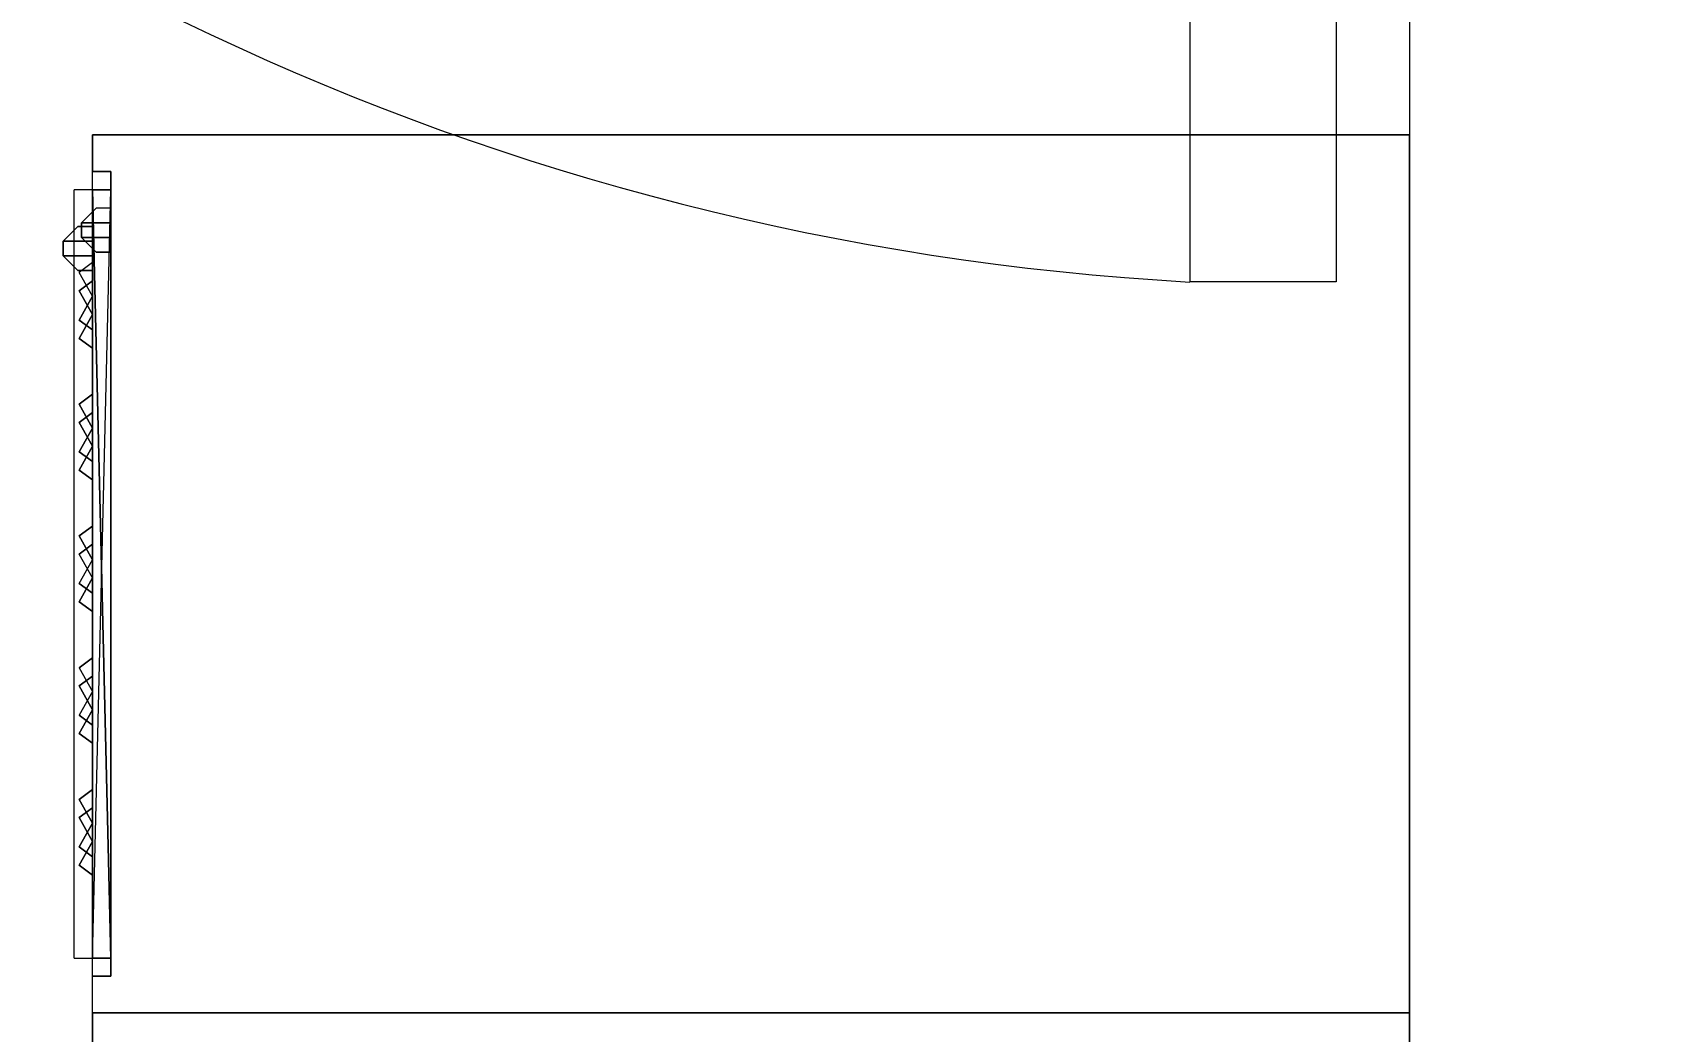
# Model space of a CAD drawing. Header units: inches. Extents: x 1913 to 24953, y -2945 to 1064.
# Drawn here: x 10483.65 to 10506.05, y -1062.78 to -1049.13 of the extents above; entities that cross this region are included whole.
import ezdxf

# ---------------------------------------------------------------- set-up
doc = ezdxf.new("R2010")
doc.units = ezdxf.units.IN
doc.header["$MEASUREMENT"] = 0
for name, color, linetype, lineweight in [('A-ANNO-DIMS', 211, 'Continuous', 9), ('A-DOOR', 31, 'Continuous', 13), ('A-WALL', 113, 'Continuous', 13), ('G-IMPT', 8, 'Continuous', 9), ('Q-SPCQ', 91, 'Continuous', 9)]:
    doc.layers.add(name, color=color, linetype=linetype, lineweight=lineweight)
doc.styles.add('Arial', font='arial.ttf', dxfattribs={"height": 12})
doc.dimstyles.new('Linear_-_3_32__Arial', dxfattribs={"dimscale": 12, "dimtxt": 12.243113, "dimasz": 1.333333, "dimexe": 1, "dimexo": 0.666667, "dimgap": 0.666667, "dimtad": 1, "dimdec": 5, "dimrnd": 0.03125, "dimzin": 1, "dimdsep": 46, "dimlunit": 4, "dimtxsty": 'Arial', "dimblk1": 'OBLIQUE', "dimblk2": 'OBLIQUE', "dimsah": 1, "dimcen": 0.09, "dimdle": 1, "dimazin": 0, "dimtfac": 1, "dimtdec": 4, "dimtix": 1, "dimtmove": 0, "dimatfit": 3, "dimfxl": 1, "dimtvp": 1, "dimtfill": 1, "dimfrac": 2, "dimtolj": 1, "dimtzin": 0, "dimarcsym": 2})

# ---------------------------------------------------------------- blocks, each defined once
blk = doc.blocks.new('Single-Flush - 36_ x 80_-431225-FloorPlan')
at = {"layer": 'A-DOOR', "lineweight": 20}
for p, q in [((16, -5), (16, -41.011)), ((18, -5), (18, -41.011)), ((18, -41.011), (16, -41.011))]:
    blk.add_line(p, q, dxfattribs=at)
at = {"layer": 'A-DOOR', "lineweight": 9}
blk.add_arc((18, -5), 36.067, 180, 266.8211, dxfattribs=at)
blk = doc.blocks.new('Locker_Block_-_small_296 - 12ZLKR06_dwg-421959-FloorPlan')
at = {"layer": 'G-IMPT'}
for p, q in [((0, 24), (0, 12)), ((0, 24), (0, 12)), ((0, 24), (0, 12)), ((0, 24), (0, 12)), ((18, 24), (18, 12)), ((18, 12), (18, 24)), ((18, 12.5), (18, 12)), ((18, 12), (18, 12.5)), ((0, 12), (0, 0)), ((0, 0), (0, 12)), ((18, 12), (0, 12)), ((0, 12), (18, 12)), ((0, 12), (0, 0)), ((0, 0), (0, 12)), ((0, 12), (0, 12)), ((0, 12), (18, 12)), ((0, 12), (0, 12)), ((18, 12), (0, 12)), ((0, 12), (18, 12)), ((0, 12), (0, 12)), ((18, 12), (0, 12)), ((18, 12), (18, 0)), ((18, 12), (18, 0)), ((18, 12), (18, 12)), ((18, 12), (18, 12)), ((18, 12), (18, 11.5)), ((18, 12), (18, 11.5)), ((18, 12), (18, 12)), ((17.75, 0.5), (17.75, 11.5)), ((17.75, 11.5), (18, 11.5)), ((17.75, 0.5), (17.75, 11.5)), ((17.75, 11.5), (18, 11.5)), ((17.75, 11.25), (17.75, 11.5)), ((17.75, 11.5), (17.75, 0.5)), ((17.75, 11.5), (17.75, 11.25)), ((17.75, 11.5), (17.75, 11.25)), ((17.75, 11.25), (17.75, 11.5)), ((17.75, 11.5), (17.75, 11.25)), ((17.75, 11.5), (17.75, 11.25)), ((17.75, 11.5), (17.75, 11.25)), ((17.75, 11.25), (17.75, 11.5)), ((17.75, 11.5), (17.75, 11.25)), ((17.75, 11.25), (17.75, 11.5)), ((17.75, 11.5), (17.75, 11.25)), ((17.75, 11.5), (17.75, 11.25)), ((17.75, 11.5), (17.75, 11.25)), ((17.75, 11.25), (17.75, 11.5)), ((17.75, 11.5), (17.75, 0.5)), ((17.75, 11.5), (17.75, 0.5)), ((17.75, 11.5), (17.75, 0.5)), ((17.75, 11.5), (17.75, 11.25)), ((17.75, 11.5), (17.75, 11.25)), ((17.75, 11.5), (17.75, 0.5)), ((17.75, 11.5), (17.75, 0.5)), ((17.75, 11.5), (17.75, 0.5)), ((17.75, 11.5), (17.75, 0.5)), ((17.75, 11.5), (17.75, 0.5)), ((17.75, 11.5), (17.75, 0.5)), ((17.75, 11.25), (17.75, 11.5)), ((17.75, 0.5), (17.75, 11.5)), ((17.75, 0.5), (17.75, 11.5)), ((17.75, 11.25), (17.75, 11.5)), ((17.75, 11.25), (17.75, 11.5)), ((17.75, 11.25), (17.75, 11.5)), ((17.75, 11.5), (17.75, 11.5)), ((17.75, 11.25), (17.75, 11.5)), ((17.75, 11.25), (17.75, 11.5)), ((17.75, 11.5), (17.75, 11.5)), ((17.75, 11.25), (17.75, 11.5)), ((17.75, 11.25), (17.75, 11.5)), ((17.75, 11.5), (17.75, 11.5)), ((17.75, 11.25), (17.75, 11.5)), ((17.75, 11.25), (17.75, 11.5)), ((17.75, 11.5), (17.75, 11.5)), ((17.75, 11.25), (17.75, 11.5)), ((17.75, 11.25), (17.75, 11.5)), ((17.75, 11.5), (17.75, 11.5)), ((17.75, 11.5), (17.75, 11.25)), ((17.75, 11.5), (17.75, 11.5)), ((17.75, 11.25), (17.75, 11.5)), ((17.75, 11.5), (18, 11.5)), ((17.75, 11.5), (17.75, 11.5)), ((17.75, 11.5), (17.75, 11.5)), ((17.75, 11.5), (18, 11.5)), ((17.75, 11.5), (17.75, 11.5)), ((17.75, 11.5), (18, 11.5)), ((17.75, 11.5), (18, 11.5)), ((17.75, 11.5), (17.75, 11.5)), ((17.75, 11.5), (18, 11.5)), ((17.75, 11.5), (18, 11.5)), ((17.75, 11.5), (18, 11.5)), ((17.75, 11.5), (17.75, 11.5)), ((17.75, 11.5), (18, 11.5)), ((17.75, 11.5), (17.75, 11.5)), ((17.75, 11.5), (18, 11.5)), ((18, 11.5), (17.75, 11.5)), ((18, 11.5), (18, 0.5)), ((18, 11.5), (18, 0.5)), ((18, 11.5), (18, 11.5)), ((18, 11.5), (18, 11.5)), ((18, 11.5), (18, 11.5)), ((18, 11.5), (18, 11.5)), ((18, 11.5), (18, 11.5)), ((18, 11.5), (18, 11.5)), ((18, 11.5), (18, 11.5)), ((18, 11.5), (18, 0.5)), ((18, 11.5), (18, 0.5)), ((18, 11.5), (18, 11.5)), ((18, 11.5), (18, 0.5)), ((18, 11.5), (18, 0.5)), ((18, 11.5), (18, 11.5)), ((18, 11.25), (17.75, 11.25)), ((17.75, 11.25), (17.75, 0.75)), ((18, 11.25), (17.75, 11.25)), ((17.75, 0.75), (17.75, 11.25)), ((17.75, 0.75), (17.75, 11.25)), ((17.75, 11.25), (18, 11.25)), ((17.75, 0.75), (17.75, 11.25)), ((18, 11.25), (17.75, 11.25)), ((17.75, 11.25), (17.75, 0.75)), ((17.75, 11.25), (18, 11.25)), ((17.75, 0.75), (17.75, 11.25)), ((17.75, 11.25), (18, 11.25)), ((17.75, 0.75), (17.75, 11.25)), ((18, 11.25), (17.75, 11.25)), ((17.75, 0.75), (17.75, 11.25)), ((18, 11.25), (17.75, 11.25)), ((18, 11.25), (17.75, 11.25)), ((17.75, 0.75), (17.75, 11.25)), ((17.75, 0.75), (17.75, 11.25)), ((18, 11.25), (17.75, 11.25)), ((17.75, 11.25), (17.75, 0.75)), ((17.75, 11.25), (18, 11.25)), ((17.75, 11.25), (18, 0.75)), ((17.75, 11.25), (18, 0.75)), ((17.75, 11.25), (18, 11.25)), ((17.75, 11.25), (17.75, 0.75)), ((17.75, 0.75), (17.75, 11.25)), ((18, 11.25), (17.75, 0.75)), ((18, 11.25), (17.75, 0.75)), ((18, 11.25), (17.75, 11.25)), ((17.75, 0.75), (17.75, 11.25)), ((18, 0.75), (17.75, 11.25)), ((18, 0.75), (17.75, 11.25)), ((18, 11.25), (17.75, 11.25)), ((17.75, 11.25), (17.75, 0.75)), ((17.75, 0.75), (17.75, 11.25)), ((17.75, 0.75), (17.75, 11.25)), ((17.75, 0.75), (17.75, 11.25)), ((17.75, 0.75), (17.75, 11.25)), ((17.75, 0.75), (17.75, 11.25)), ((17.75, 0.75), (17.75, 11.25)), ((17.75, 0.75), (17.75, 11.25)), ((17.75, 0.75), (17.75, 11.25)), ((17.75, 11.25), (17.75, 0.75)), ((17.75, 11.25), (17.75, 0.75)), ((17.75, 11.25), (17.75, 0.75)), ((17.75, 0.75), (17.75, 11.25)), ((17.75, 11.25), (17.75, 0.75)), ((17.75, 11.25), (17.75, 0.75)), ((17.75, 11.25), (17.75, 11.25)), ((17.75, 11.25), (17.75, 11.25)), ((17.75, 11.25), (17.75, 11.25)), ((17.75, 11.25), (17.75, 11.25)), ((17.75, 11.25), (17.75, 11.25)), ((17.75, 11.25), (17.75, 11.25)), ((18, 11.25), (17.75, 11.25)), ((17.75, 11.25), (17.75, 11.25)), ((17.75, 11.25), (18, 11.25)), ((18, 11.25), (17.75, 11.25)), ((18, 11.25), (17.75, 11.25)), ((17.75, 11.25), (17.75, 11.25)), ((18, 11.25), (17.75, 11.25)), ((17.75, 11.25), (17.75, 11.25)), ((17.75, 11.25), (18, 11.25)), ((18, 11.25), (17.75, 11.25)), ((18, 11.25), (17.75, 11.25)), ((17.75, 11.25), (17.75, 11.25)), ((18, 11.25), (17.75, 11.25)), ((18, 11.25), (17.75, 11.25)), ((17.75, 11.25), (17.75, 11.25)), ((18, 11.25), (17.75, 11.25)), ((17.75, 11.25), (17.75, 11.25)), ((17.75, 11.25), (18, 11.25)), ((18, 11.25), (18, 0.75)), ((18, 11.25), (18, 0.75)), ((18, 0.75), (18, 11.25)), ((18, 0.75), (18, 11.25)), ((18, 0.75), (18, 11.25)), ((18, 0.75), (18, 11.25)), ((18, 0.75), (18, 11.25)), ((18, 0.75), (18, 11.25)), ((18, 11.25), (18, 0.75)), ((18, 0.75), (18, 11.25)), ((18, 0.75), (18, 11.25)), ((18.25, 11.25), (18, 11.25)), ((18, 11.25), (18, 0.75)), ((18, 0.75), (18, 11.25)), ((18, 11.25), (18, 0.75)), ((18, 0.75), (18, 11.25)), ((18, 11.25), (18, 11.25)), ((18, 11.25), (18, 11.25)), ((18, 11.25), (18, 11.25)), ((18, 11.25), (18, 11.25)), ((18, 11.25), (18, 11.25)), ((18, 11.25), (18, 11.25)), ((18, 0.75), (18, 11.25)), ((18, 0.75), (18, 11.25)), ((18, 11.25), (18, 11.25)), ((18, 0.75), (18, 11.25)), ((18, 0.75), (18, 11.25)), ((18, 11.25), (18, 11.25)), ((18, 0.75), (18, 11.25)), ((18, 0.75), (18, 11.25)), ((18, 11.25), (18, 11.25)), ((18, 0.75), (18, 11.25)), ((18, 0.75), (18, 11.25)), ((18, 11.25), (18, 11.25)), ((18, 0.75), (18, 11.25)), ((18, 0.75), (18, 11.25)), ((18, 11.25), (18, 11.25)), ((18, 11.25), (18, 0.75)), ((18, 11.25), (18, 11.25)), ((18, 0.75), (18, 11.25)), ((18.25, 11.25), (18.25, 0.75)), ((18, 9.656), (18, 10.116)), ((18, 9.656), (18, 10.116)), ((18, 10.116), (18.181, 9.982)), ((18, 10.116), (18.181, 9.982)), ((18, 10.116), (18.181, 9.982)), ((18, 10.116), (18, 9.656)), ((18, 10.116), (18, 9.656)), ((18, 10.116), (18.181, 9.982)), ((18, 9.656), (18, 10.116)), ((18, 9.656), (18, 10.116)), ((18, 10.116), (18.181, 9.982)), ((18, 10.116), (18.181, 9.982)), ((18, 9.656), (18, 10.116)), ((18, 10.116), (18.181, 9.982)), ((18, 10.116), (18.181, 9.982)), ((18, 10.116), (18, 9.656)), ((18.181, 9.982), (18, 10.116)), ((18.181, 9.982), (18, 10.116)), ((18, 10.116), (18, 10.116)), ((18, 10.116), (18.181, 9.982)), ((18, 10.116), (18, 10.116)), ((18, 10.116), (18.181, 9.982)), ((18.181, 9.982), (18, 10.116)), ((18.181, 9.982), (18, 10.116)), ((18, 10.116), (18, 10.116)), ((18, 10.116), (18.181, 9.982)), ((18, 10.116), (18, 10.116)), ((18.181, 9.982), (18, 10.116)), ((18, 9.656), (18.181, 9.982)), ((18, 9.656), (18.181, 9.982)), ((18.181, 9.982), (18, 9.656)), ((18, 9.656), (18.181, 9.982)), ((18, 9.656), (18.181, 9.982)), ((18, 9.656), (18.181, 9.982)), ((18, 9.656), (18.181, 9.982)), ((18.181, 9.982), (18, 9.656)), ((18, 9.407), (18, 9.866)), ((18, 9.866), (18.181, 9.732)), ((18, 9.866), (18, 9.407)), ((18, 9.866), (18.181, 9.732)), ((18, 9.407), (18, 9.866)), ((18, 9.407), (18, 9.866)), ((18, 9.866), (18.181, 9.732)), ((18, 9.866), (18.181, 9.732)), ((18.181, 9.732), (18, 9.866)), ((18.181, 9.732), (18, 9.866)), ((18, 9.866), (18, 9.866)), ((18.181, 9.732), (18, 9.866)), ((18.181, 9.732), (18, 9.866)), ((18, 9.866), (18, 9.866)), ((18.181, 9.982), (18.181, 9.982)), ((18.181, 9.982), (18.181, 9.982)), ((18.181, 9.982), (18.181, 9.982)), ((18.181, 9.982), (18.181, 9.982)), ((18.181, 9.982), (18.181, 9.982)), ((18.181, 9.982), (18.181, 9.982)), ((18.181, 9.982), (18.181, 9.982)), ((18.181, 9.982), (18.181, 9.982)), ((18, 9.407), (18.181, 9.732)), ((18.181, 9.732), (18, 9.407)), ((18, 9.407), (18.181, 9.732)), ((18, 9.407), (18.181, 9.732)), ((18, 9.196), (18, 9.656)), ((18, 9.656), (18, 9.196)), ((18, 9.196), (18, 9.656)), ((18, 9.196), (18, 9.656)), ((18, 9.196), (18, 9.656)), ((18, 9.196), (18, 9.656)), ((18, 9.656), (18, 9.196)), ((18, 9.196), (18, 9.656)), ((18, 9.656), (18.181, 9.331)), ((18, 9.656), (18.181, 9.331)), ((18.181, 9.331), (18, 9.656)), ((18.181, 9.331), (18, 9.656)), ((18.181, 9.331), (18, 9.656)), ((18.181, 9.331), (18, 9.656)), ((18, 9.656), (18.181, 9.331)), ((18.181, 9.331), (18, 9.656)), ((18, 9.656), (18, 9.656)), ((18, 9.656), (18, 9.656)), ((18, 9.656), (18, 9.656)), ((18, 9.656), (18, 9.656)), ((18.181, 9.732), (18.181, 9.732)), ((18.181, 9.732), (18.181, 9.732)), ((18.181, 9.732), (18.181, 9.732)), ((18.181, 9.732), (18.181, 9.732)), ((18, 8.946), (18, 9.407)), ((18, 9.407), (18, 8.946)), ((18, 8.946), (18, 9.407)), ((18, 8.946), (18, 9.407)), ((18.181, 9.082), (18, 9.407)), ((18, 9.407), (18.181, 9.082)), ((18.181, 9.082), (18, 9.407)), ((18.181, 9.082), (18, 9.407)), ((18, 9.407), (18, 9.407)), ((18, 9.407), (18, 9.407)), ((18, 9.196), (18.181, 9.331)), ((18.181, 9.331), (18, 9.196)), ((18, 9.196), (18.181, 9.331)), ((18, 9.196), (18.181, 9.331)), ((18, 9.196), (18.181, 9.331)), ((18, 9.196), (18.181, 9.331)), ((18.181, 9.331), (18, 9.196)), ((18.181, 9.331), (18, 9.196)), ((18, 9.196), (18.181, 9.331)), ((18.181, 9.331), (18, 9.196)), ((18.181, 9.331), (18, 9.196)), ((18.181, 9.331), (18, 9.196)), ((18, 9.196), (18.181, 9.331)), ((18.181, 9.331), (18, 9.196)), ((18, 9.196), (18.181, 9.331)), ((18.181, 9.331), (18, 9.196)), ((18, 9.196), (18, 9.196)), ((18, 9.196), (18, 9.196)), ((18, 9.196), (18, 9.196)), ((18, 9.196), (18, 9.196)), ((18.181, 9.331), (18.181, 9.331)), ((18.181, 9.331), (18.181, 9.331)), ((18.181, 9.331), (18.181, 9.331)), ((18.181, 9.331), (18.181, 9.331)), ((18.181, 9.331), (18.181, 9.331)), ((18.181, 9.331), (18.181, 9.331)), ((18.181, 9.331), (18.181, 9.331)), ((18.181, 9.331), (18.181, 9.331)), ((18, 8.946), (18.181, 9.082)), ((18, 8.946), (18.181, 9.082)), ((18, 8.946), (18.181, 9.082)), ((18.181, 9.082), (18, 8.946)), ((18, 8.946), (18.181, 9.082)), ((18, 8.946), (18.181, 9.082)), ((18, 8.946), (18.181, 9.082)), ((18.181, 9.082), (18, 8.946)), ((18.181, 9.082), (18.181, 9.082)), ((18.181, 9.082), (18.181, 9.082)), ((18.181, 9.082), (18.181, 9.082)), ((18.181, 9.082), (18.181, 9.082)), ((18, 8.946), (18, 8.946)), ((18, 8.946), (18, 8.946)), ((18, 8.316), (18, 7.856)), ((18, 8.316), (18.181, 8.182)), ((18, 7.856), (18, 8.316)), ((18, 8.316), (18.181, 8.182)), ((18, 7.856), (18, 8.316)), ((18, 8.316), (18.181, 8.182)), ((18.181, 8.182), (18, 8.316)), ((18, 7.856), (18, 8.316)), ((18, 8.316), (18, 7.856)), ((18, 8.316), (18.181, 8.182)), ((18, 7.856), (18, 8.316)), ((18.181, 8.182), (18, 8.316)), ((18, 8.316), (18.181, 8.182)), ((18, 8.316), (18, 7.856)), ((18, 8.316), (18.181, 8.182)), ((18, 8.316), (18, 7.856)), ((18.181, 8.182), (18, 8.316)), ((18.181, 8.182), (18, 8.316)), ((18, 8.316), (18, 8.316)), ((18, 8.316), (18.181, 8.182)), ((18, 8.316), (18, 8.316)), ((18.181, 8.182), (18, 8.316)), ((18, 8.316), (18.181, 8.182)), ((18, 8.316), (18, 8.316)), ((18.181, 8.182), (18, 8.316)), ((18, 8.316), (18.181, 8.182)), ((18, 8.316), (18, 8.316)), ((18.181, 8.182), (18, 8.316)), ((18, 7.856), (18.181, 8.182)), ((18, 7.856), (18.181, 8.182)), ((18, 7.856), (18.181, 8.182)), ((18.181, 8.182), (18, 7.856)), ((18, 7.856), (18.181, 8.182)), ((18, 7.856), (18.181, 8.182)), ((18.181, 8.182), (18, 7.856)), ((18.181, 8.182), (18, 7.856)), ((18.181, 8.182), (18.181, 8.182)), ((18.181, 8.182), (18.181, 8.182)), ((18.181, 8.182), (18.181, 8.182)), ((18.181, 8.182), (18.181, 8.182)), ((18.181, 8.182), (18.181, 8.182)), ((18.181, 8.182), (18.181, 8.182)), ((18.181, 8.182), (18.181, 8.182)), ((18.181, 8.182), (18.181, 8.182)), ((18, 7.607), (18, 8.066)), ((18, 8.066), (18, 7.607)), ((18, 8.066), (18.181, 7.932)), ((18, 8.066), (18.181, 7.932)), ((18, 7.607), (18, 8.066)), ((18, 8.066), (18.181, 7.932)), ((18, 7.607), (18, 8.066)), ((18, 8.066), (18.181, 7.932)), ((18, 8.066), (18.181, 7.932)), ((18, 8.066), (18, 8.066)), ((18.181, 7.932), (18, 8.066)), ((18.181, 7.932), (18, 8.066)), ((18.181, 7.932), (18, 8.066)), ((18, 8.066), (18, 8.066)), ((18, 7.607), (18.181, 7.932)), ((18, 7.607), (18.181, 7.932)), ((18, 7.607), (18.181, 7.932)), ((18, 7.607), (18.181, 7.932)), ((18, 7.396), (18, 7.856)), ((18, 7.396), (18, 7.856)), ((18, 7.396), (18, 7.856)), ((18, 7.856), (18, 7.396)), ((18, 7.396), (18, 7.856)), ((18, 7.856), (18, 7.396)), ((18, 7.856), (18, 7.396)), ((18, 7.856), (18, 7.396)), ((18.181, 7.531), (18, 7.856)), ((18.181, 7.531), (18, 7.856)), ((18.181, 7.531), (18, 7.856)), ((18, 7.856), (18.181, 7.531)), ((18.181, 7.531), (18, 7.856)), ((18, 7.856), (18.181, 7.531)), ((18, 7.856), (18.181, 7.531)), ((18, 7.856), (18.181, 7.531)), ((18, 7.856), (18, 7.856)), ((18, 7.856), (18, 7.856)), ((18, 7.856), (18, 7.856)), ((18, 7.856), (18, 7.856)), ((18.181, 7.932), (18.181, 7.932)), ((18.181, 7.932), (18.181, 7.932)), ((18.181, 7.932), (18.181, 7.932)), ((18.181, 7.932), (18.181, 7.932)), ((18, 7.146), (18, 7.607)), ((18, 7.607), (18, 7.146)), ((18, 7.146), (18, 7.607)), ((18, 7.146), (18, 7.607)), ((18.181, 7.282), (18, 7.607)), ((18.181, 7.282), (18, 7.607)), ((18.181, 7.282), (18, 7.607)), ((18.181, 7.282), (18, 7.607)), ((18, 7.607), (18, 7.607)), ((18, 7.607), (18, 7.607)), ((18, 7.396), (18.181, 7.531)), ((18.181, 7.531), (18, 7.396)), ((18, 7.396), (18.181, 7.531)), ((18, 7.396), (18.181, 7.531)), ((18, 7.396), (18.181, 7.531)), ((18, 7.396), (18.181, 7.531)), ((18.181, 7.531), (18, 7.396)), ((18.181, 7.531), (18, 7.396)), ((18, 7.396), (18.181, 7.531)), ((18.181, 7.531), (18, 7.396)), ((18, 7.396), (18.181, 7.531)), ((18.181, 7.531), (18, 7.396)), ((18, 7.396), (18.181, 7.531)), ((18, 7.396), (18.181, 7.531)), ((18, 7.396), (18.181, 7.531)), ((18.181, 7.531), (18, 7.396)), ((18, 7.396), (18, 7.396)), ((18, 7.396), (18, 7.396)), ((18, 7.396), (18, 7.396)), ((18, 7.396), (18, 7.396)), ((18.181, 7.531), (18.181, 7.531)), ((18.181, 7.531), (18.181, 7.531)), ((18.181, 7.531), (18.181, 7.531)), ((18.181, 7.531), (18.181, 7.531)), ((18.181, 7.531), (18.181, 7.531)), ((18.181, 7.531), (18.181, 7.531)), ((18.181, 7.531), (18.181, 7.531)), ((18.181, 7.531), (18.181, 7.531)), ((18, 7.146), (18.181, 7.282)), ((18.181, 7.282), (18, 7.146)), ((18, 7.146), (18.181, 7.282)), ((18.181, 7.282), (18, 7.146)), ((18.181, 7.282), (18, 7.146)), ((18.181, 7.282), (18, 7.146)), ((18, 7.146), (18.181, 7.282)), ((18.181, 7.282), (18, 7.146)), ((18.181, 7.282), (18.181, 7.282)), ((18.181, 7.282), (18.181, 7.282)), ((18.181, 7.282), (18.181, 7.282)), ((18.181, 7.282), (18.181, 7.282)), ((18, 7.146), (18, 7.146)), ((18, 7.146), (18, 7.146)), ((18, 6.516), (18, 6.056)), ((18, 6.516), (18.181, 6.382)), ((18, 6.056), (18, 6.516)), ((18, 6.516), (18.181, 6.382)), ((18, 6.516), (18, 6.056)), ((18, 6.516), (18.181, 6.382)), ((18, 6.516), (18.181, 6.382)), ((18, 6.516), (18, 6.056)), ((18, 6.516), (18.181, 6.382)), ((18, 6.516), (18, 6.056)), ((18, 6.056), (18, 6.516)), ((18, 6.516), (18.181, 6.382)), ((18.181, 6.382), (18, 6.516)), ((18.181, 6.382), (18, 6.516)), ((18, 6.056), (18, 6.516)), ((18, 6.516), (18, 6.056)), ((18, 6.516), (18.181, 6.382)), ((18, 6.516), (18, 6.516)), ((18.181, 6.382), (18, 6.516)), ((18, 6.516), (18, 6.516)), ((18, 6.516), (18.181, 6.382)), ((18, 6.516), (18.181, 6.382)), ((18.181, 6.382), (18, 6.516)), ((18.181, 6.382), (18, 6.516)), ((18, 6.516), (18, 6.516)), ((18, 6.516), (18.181, 6.382)), ((18, 6.516), (18, 6.516)), ((18.181, 6.382), (18, 6.516)), ((18, 6.056), (18.181, 6.382)), ((18, 6.056), (18.181, 6.382)), ((18, 6.056), (18.181, 6.382)), ((18.181, 6.382), (18, 6.056)), ((18.181, 6.382), (18, 6.056)), ((18, 6.056), (18.181, 6.382)), ((18.181, 6.382), (18, 6.056)), ((18.181, 6.382), (18, 6.056)), ((18.181, 6.382), (18.181, 6.382)), ((18.181, 6.382), (18.181, 6.382)), ((18.181, 6.382), (18.181, 6.382)), ((18.181, 6.382), (18.181, 6.382)), ((18.181, 6.382), (18.181, 6.382)), ((18.181, 6.382), (18.181, 6.382)), ((18.181, 6.382), (18.181, 6.382)), ((18.181, 6.382), (18.181, 6.382)), ((18, 6.266), (18.181, 6.132)), ((18, 6.266), (18, 5.807)), ((18, 6.266), (18.181, 6.132)), ((18, 6.266), (18, 5.807)), ((18, 6.266), (18.181, 6.132)), ((18, 6.266), (18, 5.807)), ((18.181, 6.132), (18, 6.266)), ((18, 6.266), (18, 5.807)), ((18, 6.266), (18.181, 6.132)), ((18, 6.266), (18, 6.266)), ((18.181, 6.132), (18, 6.266)), ((18, 6.266), (18.181, 6.132)), ((18, 6.266), (18, 6.266)), ((18.181, 6.132), (18, 6.266)), ((18.181, 6.132), (18, 5.807)), ((18.181, 6.132), (18, 5.807)), ((18.181, 6.132), (18, 5.807)), ((18.181, 6.132), (18, 5.807)), ((18, 6.056), (18, 5.596)), ((18, 6.056), (18, 5.596)), ((18, 6.056), (18, 5.596)), ((18, 6.056), (18, 5.596)), ((18, 6.056), (18, 5.596)), ((18, 5.596), (18, 6.056)), ((18, 6.056), (18, 5.596)), ((18, 6.056), (18, 5.596)), ((18, 6.056), (18.181, 5.731)), ((18, 6.056), (18.181, 5.731)), ((18, 6.056), (18.181, 5.731)), ((18, 6.056), (18.181, 5.731)), ((18, 6.056), (18.181, 5.731)), ((18, 6.056), (18.181, 5.731)), ((18, 6.056), (18.181, 5.731)), ((18, 6.056), (18.181, 5.731)), ((18, 6.056), (18, 6.056)), ((18, 6.056), (18, 6.056)), ((18, 6.056), (18, 6.056)), ((18, 6.056), (18, 6.056)), ((18.181, 6.132), (18.181, 6.132)), ((18.181, 6.132), (18.181, 6.132)), ((18.181, 6.132), (18.181, 6.132)), ((18.181, 6.132), (18.181, 6.132)), ((18, 5.807), (18, 5.346)), ((18, 5.807), (18, 5.346)), ((18, 5.346), (18, 5.807)), ((18, 5.346), (18, 5.807)), ((18, 5.807), (18.181, 5.482)), ((18, 5.807), (18.181, 5.482)), ((18.181, 5.482), (18, 5.807)), ((18, 5.807), (18.181, 5.482)), ((18, 5.807), (18, 5.807)), ((18, 5.807), (18, 5.807)), ((18, 5.596), (18.181, 5.731)), ((18, 5.596), (18.181, 5.731)), ((18, 5.596), (18.181, 5.731)), ((18, 5.596), (18.181, 5.731)), ((18, 5.596), (18.181, 5.731)), ((18, 5.596), (18.181, 5.731)), ((18.181, 5.731), (18, 5.596)), ((18.181, 5.731), (18, 5.596)), ((18, 5.596), (18.181, 5.731)), ((18, 5.596), (18.181, 5.731)), ((18, 5.596), (18.181, 5.731)), ((18.181, 5.731), (18, 5.596)), ((18, 5.596), (18.181, 5.731)), ((18, 5.596), (18.181, 5.731)), ((18, 5.596), (18.181, 5.731)), ((18.181, 5.731), (18, 5.596)), ((18.181, 5.731), (18.181, 5.731)), ((18.181, 5.731), (18.181, 5.731)), ((18.181, 5.731), (18.181, 5.731)), ((18.181, 5.731), (18.181, 5.731)), ((18.181, 5.731), (18.181, 5.731)), ((18.181, 5.731), (18.181, 5.731)), ((18.181, 5.731), (18.181, 5.731)), ((18.181, 5.731), (18.181, 5.731)), ((18, 5.596), (18, 5.596)), ((18, 5.596), (18, 5.596)), ((18, 5.596), (18, 5.596)), ((18, 5.596), (18, 5.596)), ((18, 5.346), (18.181, 5.482)), ((18, 5.346), (18.181, 5.482)), ((18, 5.346), (18.181, 5.482)), ((18, 5.346), (18.181, 5.482)), ((18, 5.346), (18.181, 5.482)), ((18, 5.346), (18.181, 5.482)), ((18.181, 5.482), (18, 5.346)), ((18.181, 5.482), (18, 5.346)), ((18.181, 5.482), (18.181, 5.482)), ((18.181, 5.482), (18.181, 5.482)), ((18.181, 5.482), (18.181, 5.482)), ((18.181, 5.482), (18.181, 5.482)), ((18, 5.346), (18, 5.346)), ((18, 5.346), (18, 5.346)), ((18, 4.716), (18.181, 4.582)), ((18, 4.716), (18, 4.256)), ((18, 4.716), (18.181, 4.582)), ((18, 4.716), (18, 4.256)), ((18, 4.716), (18.181, 4.582)), ((18, 4.716), (18, 4.256)), ((18.181, 4.582), (18, 4.716)), ((18, 4.256), (18, 4.716)), ((18, 4.716), (18, 4.256)), ((18, 4.716), (18.181, 4.582)), ((18, 4.256), (18, 4.716)), ((18, 4.716), (18.181, 4.582)), ((18, 4.256), (18, 4.716)), ((18.181, 4.582), (18, 4.716)), ((18.181, 4.582), (18, 4.716)), ((18, 4.716), (18, 4.256)), ((18, 4.716), (18.181, 4.582)), ((18, 4.716), (18, 4.716)), ((18.181, 4.582), (18, 4.716)), ((18, 4.716), (18.181, 4.582)), ((18, 4.716), (18, 4.716)), ((18.181, 4.582), (18, 4.716)), ((18, 4.716), (18.181, 4.582)), ((18, 4.716), (18, 4.716)), ((18.181, 4.582), (18, 4.716)), ((18, 4.716), (18.181, 4.582)), ((18, 4.716), (18, 4.716)), ((18.181, 4.582), (18, 4.716)), ((18.181, 4.582), (18, 4.256)), ((18.181, 4.582), (18, 4.256)), ((18.181, 4.582), (18, 4.256)), ((18.181, 4.582), (18, 4.256)), ((18, 4.256), (18.181, 4.582)), ((18, 4.256), (18.181, 4.582)), ((18, 4.256), (18.181, 4.582)), ((18.181, 4.582), (18, 4.256)), ((18.181, 4.582), (18.181, 4.582)), ((18.181, 4.582), (18.181, 4.582)), ((18.181, 4.582), (18.181, 4.582)), ((18.181, 4.582), (18.181, 4.582)), ((18.181, 4.582), (18.181, 4.582)), ((18.181, 4.582), (18.181, 4.582)), ((18.181, 4.582), (18.181, 4.582)), ((18.181, 4.582), (18.181, 4.582)), ((18, 4.466), (18.181, 4.332)), ((18, 4.466), (18, 4.007)), ((18, 4.007), (18, 4.466)), ((18, 4.466), (18.181, 4.332)), ((18, 4.466), (18.181, 4.332)), ((18, 4.466), (18, 4.007)), ((18, 4.007), (18, 4.466)), ((18, 4.466), (18.181, 4.332)), ((18, 4.466), (18.181, 4.332)), ((18, 4.466), (18, 4.466)), ((18.181, 4.332), (18, 4.466)), ((18, 4.466), (18.181, 4.332)), ((18, 4.466), (18, 4.466)), ((18.181, 4.332), (18, 4.466)), ((18.181, 4.332), (18, 4.007)), ((18, 4.007), (18.181, 4.332)), ((18.181, 4.332), (18, 4.007)), ((18, 4.007), (18.181, 4.332)), ((18.181, 4.332), (18.181, 4.332)), ((18.181, 4.332), (18.181, 4.332)), ((18.181, 4.332), (18.181, 4.332)), ((18.181, 4.332), (18.181, 4.332)), ((18, 3.796), (18, 4.256)), ((18, 3.796), (18, 4.256)), ((18, 3.796), (18, 4.256)), ((18, 4.256), (18, 3.796)), ((18, 4.256), (18, 3.796)), ((18, 3.796), (18, 4.256)), ((18, 4.256), (18, 3.796)), ((18, 3.796), (18, 4.256)), ((18, 4.256), (18.181, 3.931)), ((18.181, 3.931), (18, 4.256)), ((18.181, 3.931), (18, 4.256)), ((18, 4.256), (18.181, 3.931)), ((18, 4.256), (18.181, 3.931)), ((18.181, 3.931), (18, 4.256)), ((18, 4.256), (18.181, 3.931)), ((18.181, 3.931), (18, 4.256)), ((18, 4.256), (18, 4.256)), ((18, 4.256), (18, 4.256)), ((18, 4.256), (18, 4.256)), ((18, 4.256), (18, 4.256)), ((18, 4.007), (18, 3.546)), ((18, 3.546), (18, 4.007)), ((18, 4.007), (18, 3.546)), ((18, 3.546), (18, 4.007)), ((18, 4.007), (18.181, 3.682)), ((18.181, 3.682), (18, 4.007)), ((18, 4.007), (18.181, 3.682)), ((18, 4.007), (18.181, 3.682)), ((18, 4.007), (18, 4.007)), ((18, 4.007), (18, 4.007)), ((18, 3.796), (18.181, 3.931)), ((18, 3.796), (18.181, 3.931)), ((18, 3.796), (18.181, 3.931)), ((18, 3.796), (18.181, 3.931)), ((18, 3.796), (18.181, 3.931)), ((18, 3.796), (18.181, 3.931)), ((18, 3.796), (18.181, 3.931)), ((18, 3.796), (18.181, 3.931)), ((18, 3.796), (18.181, 3.931)), ((18, 3.796), (18.181, 3.931)), ((18.181, 3.931), (18, 3.796)), ((18.181, 3.931), (18, 3.796)), ((18, 3.796), (18.181, 3.931)), ((18, 3.796), (18.181, 3.931)), ((18, 3.796), (18.181, 3.931)), ((18.181, 3.931), (18, 3.796)), ((18.181, 3.931), (18.181, 3.931)), ((18.181, 3.931), (18.181, 3.931)), ((18.181, 3.931), (18.181, 3.931)), ((18.181, 3.931), (18.181, 3.931)), ((18.181, 3.931), (18.181, 3.931)), ((18.181, 3.931), (18.181, 3.931)), ((18.181, 3.931), (18.181, 3.931)), ((18.181, 3.931), (18.181, 3.931)), ((18, 3.796), (18, 3.796)), ((18, 3.796), (18, 3.796)), ((18, 3.796), (18, 3.796)), ((18, 3.796), (18, 3.796)), ((18, 3.546), (18.181, 3.682)), ((18.181, 3.682), (18, 3.546)), ((18, 3.546), (18.181, 3.682)), ((18, 3.546), (18.181, 3.682)), ((18, 3.546), (18.181, 3.682)), ((18, 3.546), (18.181, 3.682)), ((18, 3.546), (18.181, 3.682)), ((18.181, 3.682), (18, 3.546)), ((18.181, 3.682), (18.181, 3.682)), ((18.181, 3.682), (18.181, 3.682)), ((18.181, 3.682), (18.181, 3.682)), ((18.181, 3.682), (18.181, 3.682)), ((18, 3.546), (18, 3.546)), ((18, 3.546), (18, 3.546)), ((18, 2.916), (18.181, 2.782)), ((18, 2.916), (18, 2.456)), ((18, 2.916), (18.181, 2.782)), ((18, 2.916), (18, 2.456)), ((18, 2.916), (18, 2.456)), ((18, 2.916), (18.181, 2.782)), ((18, 2.456), (18, 2.916)), ((18, 2.916), (18.181, 2.782)), ((18, 2.916), (18, 2.456)), ((18, 2.916), (18.181, 2.782)), ((18, 2.456), (18, 2.916)), ((18, 2.916), (18.181, 2.782)), ((18.181, 2.782), (18, 2.916)), ((18, 2.916), (18.181, 2.782)), ((18, 2.916), (18, 2.456)), ((18, 2.916), (18, 2.456)), ((18, 2.916), (18.181, 2.782)), ((18, 2.916), (18, 2.916)), ((18.181, 2.782), (18, 2.916)), ((18, 2.916), (18.181, 2.782)), ((18, 2.916), (18, 2.916)), ((18, 2.916), (18.181, 2.782)), ((18, 2.916), (18.181, 2.782)), ((18, 2.916), (18, 2.916)), ((18.181, 2.782), (18, 2.916)), ((18, 2.916), (18.181, 2.782)), ((18, 2.916), (18, 2.916)), ((18.181, 2.782), (18, 2.916)), ((18.181, 2.782), (18, 2.456)), ((18.181, 2.782), (18, 2.456)), ((18, 2.456), (18.181, 2.782)), ((18, 2.456), (18.181, 2.782)), ((18, 2.456), (18.181, 2.782)), ((18, 2.456), (18.181, 2.782)), ((18.181, 2.782), (18, 2.456)), ((18.181, 2.782), (18, 2.456)), ((18.181, 2.782), (18.181, 2.782)), ((18.181, 2.782), (18.181, 2.782)), ((18.181, 2.782), (18.181, 2.782)), ((18.181, 2.782), (18.181, 2.782)), ((18.181, 2.782), (18.181, 2.782)), ((18.181, 2.782), (18.181, 2.782)), ((18.181, 2.782), (18.181, 2.782)), ((18.181, 2.782), (18.181, 2.782)), ((18, 2.666), (18, 2.207)), ((18, 2.666), (18.181, 2.532)), ((18.181, 2.532), (18, 2.666)), ((18, 2.666), (18, 2.207)), ((18, 2.666), (18.181, 2.532)), ((18, 2.666), (18, 2.207)), ((18, 2.207), (18, 2.666)), ((18, 2.666), (18.181, 2.532)), ((18.181, 2.532), (18, 2.666)), ((18.181, 2.532), (18, 2.666)), ((18, 2.666), (18, 2.666)), ((18.181, 2.532), (18, 2.666)), ((18.181, 2.532), (18, 2.666)), ((18, 2.666), (18, 2.666)), ((18, 2.207), (18.181, 2.532)), ((18.181, 2.532), (18, 2.207)), ((18.181, 2.532), (18, 2.207)), ((18, 2.207), (18.181, 2.532)), ((18.181, 2.532), (18.181, 2.532)), ((18.181, 2.532), (18.181, 2.532)), ((18.181, 2.532), (18.181, 2.532)), ((18.181, 2.532), (18.181, 2.532)), ((18, 2.456), (18, 1.996)), ((18, 1.996), (18, 2.456)), ((18, 2.456), (18, 1.996)), ((18, 2.456), (18, 1.996)), ((18, 2.456), (18, 1.996)), ((18, 2.456), (18, 1.996)), ((18, 2.456), (18, 1.996)), ((18, 1.996), (18, 2.456)), ((18, 2.456), (18.181, 2.131)), ((18, 2.456), (18.181, 2.131)), ((18, 2.456), (18.181, 2.131)), ((18, 2.456), (18.181, 2.131)), ((18, 2.456), (18.181, 2.131)), ((18, 2.456), (18.181, 2.131)), ((18, 2.456), (18.181, 2.131)), ((18.181, 2.131), (18, 2.456)), ((18, 2.456), (18, 2.456)), ((18, 2.456), (18, 2.456)), ((18, 2.456), (18, 2.456)), ((18, 2.456), (18, 2.456)), ((18, 2.207), (18, 1.746)), ((18, 2.207), (18, 1.746)), ((18, 2.207), (18, 1.746)), ((18, 2.207), (18, 1.746)), ((18, 2.207), (18.181, 1.882)), ((18, 2.207), (18.181, 1.882)), ((18, 2.207), (18.181, 1.882)), ((18, 2.207), (18.181, 1.882)), ((18, 2.207), (18, 2.207)), ((18, 2.207), (18, 2.207)), ((18, 1.996), (18.181, 2.131)), ((18, 1.996), (18.181, 2.131)), ((18, 1.996), (18.181, 2.131)), ((18, 1.996), (18.181, 2.131)), ((18, 1.996), (18.181, 2.131)), ((18, 1.996), (18.181, 2.131)), ((18.181, 2.131), (18, 1.996)), ((18.181, 2.131), (18, 1.996)), ((18, 1.996), (18.181, 2.131)), ((18, 1.996), (18.181, 2.131)), ((18, 1.996), (18.181, 2.131)), ((18.181, 2.131), (18, 1.996)), ((18, 1.996), (18.181, 2.131)), ((18, 1.996), (18.181, 2.131)), ((18, 1.996), (18.181, 2.131)), ((18.181, 2.131), (18, 1.996)), ((18.181, 2.131), (18.181, 2.131)), ((18.181, 2.131), (18.181, 2.131)), ((18.181, 2.131), (18.181, 2.131)), ((18.181, 2.131), (18.181, 2.131)), ((18.181, 2.131), (18.181, 2.131)), ((18.181, 2.131), (18.181, 2.131)), ((18.181, 2.131), (18.181, 2.131)), ((18.181, 2.131), (18.181, 2.131)), ((18, 1.996), (18, 1.996)), ((18, 1.996), (18, 1.996)), ((18, 1.996), (18, 1.996)), ((18, 1.996), (18, 1.996)), ((18, 1.746), (18.181, 1.882)), ((18, 1.746), (18.181, 1.882)), ((18, 1.746), (18.181, 1.882)), ((18, 1.746), (18.181, 1.882)), ((18, 1.746), (18.181, 1.882)), ((18, 1.746), (18.181, 1.882)), ((18, 1.746), (18.181, 1.882)), ((18, 1.746), (18.181, 1.882)), ((18, 1.853), (18, 1.652)), ((18, 1.853), (18, 1.853)), ((18, 1.652), (18, 1.853)), ((18, 1.652), (18, 1.853)), ((18, 1.853), (18, 1.853)), ((18, 1.853), (18, 1.652)), ((18, 1.652), (18, 1.853)), ((18, 1.652), (18, 1.853)), ((18, 1.853), (18, 1.853)), ((18, 1.652), (18, 1.853)), ((18, 1.652), (18, 1.853)), ((18, 1.853), (18, 1.853)), ((18, 1.853), (18.2, 1.853)), ((18.2, 1.853), (18, 1.853)), ((18.2, 1.853), (18, 1.853)), ((18, 1.853), (18.2, 1.853)), ((18.2, 1.853), (18, 1.853)), ((18.2, 1.853), (18, 1.853)), ((18.2, 1.853), (18, 1.853)), ((18.2, 1.853), (18, 1.853)), ((18.181, 1.882), (18.181, 1.882)), ((18.181, 1.882), (18.181, 1.882)), ((18.181, 1.882), (18.181, 1.882)), ((18.181, 1.882), (18.181, 1.882)), ((18.2, 1.853), (18.402, 1.652)), ((18.2, 1.853), (18.402, 1.652)), ((18.2, 1.853), (18.402, 1.652)), ((18.2, 1.853), (18.402, 1.652)), ((18.2, 1.853), (18.402, 1.652)), ((18.2, 1.853), (18.402, 1.652)), ((18.402, 1.652), (18.2, 1.853)), ((18.2, 1.853), (18.402, 1.652)), ((18.2, 1.853), (18.2, 1.853)), ((18.2, 1.853), (18.2, 1.853)), ((18.2, 1.853), (18.2, 1.853)), ((18.2, 1.853), (18.2, 1.853)), ((17.75, 1.603), (17.75, 1.403)), ((17.75, 1.603), (17.75, 1.603)), ((17.75, 1.403), (17.75, 1.603)), ((17.75, 1.403), (17.75, 1.603)), ((17.75, 1.403), (17.75, 1.603)), ((17.75, 1.603), (17.75, 1.603)), ((17.75, 1.603), (17.951, 1.603)), ((17.75, 1.603), (17.951, 1.603)), ((17.951, 1.603), (17.75, 1.603)), ((17.75, 1.603), (17.951, 1.603)), ((18.152, 1.403), (17.951, 1.603)), ((18.152, 1.403), (17.951, 1.603)), ((17.951, 1.603), (18.152, 1.403)), ((18.152, 1.403), (17.951, 1.603)), ((17.951, 1.603), (17.951, 1.603)), ((17.951, 1.603), (17.951, 1.603)), ((18, 1.746), (18, 1.746)), ((18, 1.746), (18, 1.746)), ((18, 1.452), (18, 1.652)), ((18, 1.452), (18, 1.652)), ((18, 1.452), (18, 1.652)), ((18, 1.652), (18, 1.452)), ((18, 1.652), (18, 1.452)), ((18, 1.452), (18, 1.652)), ((18, 1.452), (18, 1.652)), ((18, 1.452), (18, 1.652)), ((18, 1.652), (18.402, 1.652)), ((18.402, 1.652), (18, 1.652)), ((18, 1.652), (18.402, 1.652)), ((18, 1.652), (18.402, 1.652)), ((18, 1.652), (18.402, 1.652)), ((18, 1.652), (18.402, 1.652)), ((18.402, 1.652), (18, 1.652)), ((18.402, 1.652), (18, 1.652)), ((18.402, 1.452), (18.402, 1.652)), ((18.402, 1.452), (18.402, 1.652)), ((18.402, 1.452), (18.402, 1.652)), ((18.402, 1.452), (18.402, 1.652)), ((18.402, 1.452), (18.402, 1.652)), ((18.402, 1.652), (18.402, 1.452)), ((18.402, 1.452), (18.402, 1.652)), ((18.402, 1.652), (18.402, 1.452)), ((18.402, 1.652), (18.402, 1.652)), ((18.402, 1.652), (18.402, 1.652)), ((18.402, 1.652), (18.402, 1.652)), ((18.402, 1.652), (18.402, 1.652)), ((17.75, 1.202), (17.75, 1.403)), ((17.75, 1.202), (17.75, 1.403)), ((17.75, 1.403), (17.75, 1.202)), ((17.75, 1.202), (17.75, 1.403)), ((18.152, 1.403), (17.75, 1.403)), ((17.75, 1.403), (18.152, 1.403)), ((17.75, 1.403), (18.152, 1.403)), ((17.75, 1.403), (18.152, 1.403)), ((18, 1.452), (18, 1.252)), ((18, 1.252), (18, 1.452)), ((18, 1.252), (18, 1.452)), ((18, 1.252), (18, 1.452)), ((18, 1.252), (18, 1.452)), ((18, 1.252), (18, 1.452)), ((18, 1.452), (18, 1.252)), ((18, 1.452), (18, 1.252)), ((18, 1.452), (18.402, 1.452)), ((18, 1.452), (18.402, 1.452)), ((18, 1.452), (18.402, 1.452)), ((18.402, 1.452), (18, 1.452)), ((18, 1.452), (18.402, 1.452)), ((18.402, 1.452), (18, 1.452)), ((18.402, 1.452), (18, 1.452)), ((18.402, 1.452), (18, 1.452)), ((18.152, 1.202), (18.152, 1.403)), ((18.152, 1.403), (18.152, 1.202)), ((18.152, 1.403), (18.152, 1.202)), ((18.152, 1.403), (18.152, 1.202)), ((18.152, 1.403), (18.152, 1.403)), ((18.152, 1.403), (18.152, 1.403)), ((18.2, 1.252), (18.402, 1.452)), ((18.2, 1.252), (18.402, 1.452)), ((18.402, 1.452), (18.2, 1.252)), ((18.2, 1.252), (18.402, 1.452)), ((18.2, 1.252), (18.402, 1.452)), ((18.2, 1.252), (18.402, 1.452)), ((18.402, 1.452), (18.2, 1.252)), ((18.402, 1.452), (18.2, 1.252)), ((18.402, 1.452), (18.402, 1.452)), ((18.402, 1.452), (18.402, 1.452)), ((18.402, 1.452), (18.402, 1.452)), ((18.402, 1.452), (18.402, 1.452)), ((17.75, 1.202), (17.75, 1.002)), ((17.75, 1.002), (17.75, 1.202)), ((17.75, 1.002), (17.75, 1.202)), ((17.75, 1.002), (17.75, 1.202)), ((18.152, 1.202), (17.75, 1.202)), ((17.75, 1.202), (18.152, 1.202)), ((17.75, 1.202), (18.152, 1.202)), ((17.75, 1.202), (18.152, 1.202)), ((18.152, 1.202), (17.951, 1.002)), ((17.951, 1.002), (18.152, 1.202)), ((17.951, 1.002), (18.152, 1.202)), ((17.951, 1.002), (18.152, 1.202)), ((18, 1.252), (18, 1.252)), ((18, 1.252), (18, 1.252)), ((18, 1.252), (18, 1.252)), ((18, 1.252), (18, 1.252)), ((18.2, 1.252), (18, 1.252)), ((18, 1.252), (18.2, 1.252)), ((18, 1.252), (18.2, 1.252)), ((18.2, 1.252), (18, 1.252)), ((18.2, 1.252), (18, 1.252)), ((18.2, 1.252), (18, 1.252)), ((18.2, 1.252), (18, 1.252)), ((18, 1.252), (18.2, 1.252)), ((18.152, 1.202), (18.152, 1.202)), ((18.152, 1.202), (18.152, 1.202)), ((18.2, 1.252), (18.2, 1.252)), ((18.2, 1.252), (18.2, 1.252)), ((18.2, 1.252), (18.2, 1.252)), ((18.2, 1.252), (18.2, 1.252)), ((17.75, 1.002), (17.75, 1.002)), ((17.75, 1.002), (17.75, 1.002)), ((17.75, 1.002), (17.951, 1.002)), ((17.75, 1.002), (17.951, 1.002)), ((17.75, 1.002), (17.951, 1.002)), ((17.75, 1.002), (17.951, 1.002)), ((17.951, 1.002), (17.951, 1.002)), ((17.951, 1.002), (17.951, 1.002)), ((17.75, 0.75), (18, 0.75)), ((18, 0.75), (17.75, 0.75)), ((18, 0.75), (17.75, 0.75)), ((17.75, 0.75), (18, 0.75)), ((17.75, 0.75), (18, 0.75)), ((18, 0.75), (17.75, 0.75)), ((17.75, 0.75), (18, 0.75)), ((17.75, 0.75), (18, 0.75)), ((18, 0.75), (17.75, 0.75)), ((17.75, 0.75), (18, 0.75)), ((17.75, 0.75), (18, 0.75)), ((18, 0.75), (17.75, 0.75)), ((17.75, 0.75), (18, 0.75)), ((18, 0.75), (17.75, 0.75)), ((17.75, 0.5), (17.75, 0.75)), ((17.75, 0.75), (17.75, 0.5)), ((17.75, 0.5), (17.75, 0.75)), ((17.75, 0.5), (17.75, 0.75)), ((17.75, 0.5), (17.75, 0.75)), ((17.75, 0.75), (17.75, 0.5)), ((17.75, 0.75), (17.75, 0.5)), ((17.75, 0.75), (17.75, 0.5)), ((17.75, 0.5), (17.75, 0.75)), ((17.75, 0.75), (17.75, 0.5)), ((17.75, 0.75), (17.75, 0.5)), ((17.75, 0.75), (17.75, 0.5)), ((17.75, 0.5), (17.75, 0.75)), ((17.75, 0.75), (17.75, 0.5)), ((17.75, 0.75), (17.75, 0.5)), ((17.75, 0.5), (17.75, 0.75)), ((17.75, 0.5), (17.75, 0.75)), ((17.75, 0.5), (17.75, 0.75)), ((17.75, 0.75), (17.75, 0.75)), ((17.75, 0.75), (17.75, 0.5)), ((17.75, 0.75), (17.75, 0.5)), ((17.75, 0.5), (17.75, 0.75)), ((17.75, 0.75), (17.75, 0.5)), ((17.75, 0.75), (17.75, 0.75)), ((17.75, 0.75), (17.75, 0.5)), ((17.75, 0.75), (17.75, 0.75)), ((17.75, 0.5), (17.75, 0.75)), ((17.75, 0.75), (17.75, 0.5)), ((17.75, 0.75), (17.75, 0.75)), ((17.75, 0.5), (17.75, 0.75)), ((17.75, 0.75), (17.75, 0.5)), ((17.75, 0.75), (17.75, 0.75)), ((17.75, 0.5), (17.75, 0.75)), ((17.75, 0.5), (17.75, 0.75)), ((17.75, 0.75), (17.75, 0.75)), ((17.75, 0.75), (17.75, 0.5)), ((18, 0.75), (17.75, 0.75)), ((18, 0.75), (17.75, 0.75)), ((17.75, 0.75), (17.75, 0.75)), ((18, 0.75), (17.75, 0.75)), ((17.75, 0.75), (17.75, 0.75)), ((17.75, 0.75), (18, 0.75)), ((18, 0.75), (17.75, 0.75)), ((17.75, 0.75), (17.75, 0.75)), ((17.75, 0.75), (18, 0.75)), ((18, 0.75), (17.75, 0.75)), ((18, 0.75), (17.75, 0.75)), ((17.75, 0.75), (17.75, 0.75)), ((18, 0.75), (17.75, 0.75)), ((17.75, 0.75), (17.75, 0.75)), ((17.75, 0.75), (18, 0.75)), ((18, 0.75), (17.75, 0.75)), ((18, 0.75), (17.75, 0.75)), ((17.75, 0.75), (17.75, 0.75)), ((18, 0.75), (18.25, 0.75)), ((18, 0.75), (18, 0.75)), ((18, 0.75), (18, 0.75)), ((18, 0.75), (18, 0.75)), ((18, 0.75), (18, 0.75)), ((18, 0.75), (18, 0.75)), ((18, 0.75), (18, 0.75)), ((18, 0.75), (18, 0.75)), ((18, 0.75), (18, 0.75)), ((18, 0.75), (18, 0.75)), ((18, 0.75), (18, 0.75)), ((18, 0.75), (18, 0.75)), ((18, 0.75), (18, 0.75)), ((17.75, 0.5), (18, 0.5)), ((17.75, 0.5), (18, 0.5)), ((17.75, 0.5), (17.75, 0.5)), ((17.75, 0.5), (17.75, 0.5)), ((17.75, 0.5), (17.75, 0.5)), ((17.75, 0.5), (17.75, 0.5)), ((17.75, 0.5), (17.75, 0.5)), ((17.75, 0.5), (17.75, 0.5)), ((17.75, 0.5), (17.75, 0.5)), ((17.75, 0.5), (17.75, 0.5)), ((17.75, 0.5), (18, 0.5)), ((17.75, 0.5), (18, 0.5)), ((17.75, 0.5), (18, 0.5)), ((17.75, 0.5), (17.75, 0.5)), ((18, 0.5), (17.75, 0.5)), ((17.75, 0.5), (18, 0.5)), ((17.75, 0.5), (17.75, 0.5)), ((18, 0.5), (17.75, 0.5)), ((17.75, 0.5), (18, 0.5)), ((17.75, 0.5), (17.75, 0.5)), ((17.75, 0.5), (18, 0.5)), ((17.75, 0.5), (17.75, 0.5)), ((17.75, 0.5), (18, 0.5)), ((18, 0.5), (17.75, 0.5)), ((18, 0.5), (18, 0.5)), ((18, 0.5), (18, 0.5)), ((18, 0.5), (18, 0.5)), ((18, 0.5), (18, 0.5)), ((18, 0.5), (18, 0.5)), ((18, 0.5), (18, 0.5)), ((18, 0.5), (18, 0.5)), ((18, 0.5), (18, 0.5)), ((18, 0), (18, 0.5)), ((18, 0), (18, 0.5)), ((18, 0.5), (18, 0.5)), ((0, 0), (18, 0)), ((0, 0), (18, 0)), ((0, 0), (0, 0)), ((18, 0), (0, 0)), ((18, 0), (0, 0)), ((0, 0), (0, 0)), ((18, 0), (18, 0)), ((18, 0), (18, 0))]:
    blk.add_line(p, q, dxfattribs=at)
blk = doc.blocks.new('Locker_Block_-_small_296 - Locker_Block_-_small_296-421965-FloorPlan')
blk.add_blockref('Locker_Block_-_small_296 - 12ZLKR06_dwg-421959-FloorPlan', (0, 0))
blk = doc.blocks.new('_Oblique')
at = {"color": 0, "linetype": 'ByBlock', "lineweight": -2}
blk.add_line((-0.5, -0.5), (0.5, 0.5), dxfattribs=at)
blk = doc.blocks.new('*D238')
at = {"layer": 'A-ANNO-DIMS', "color": 0, "lineweight": -2, "transparency": 16777216}
for p, q in [((10807.273, -699.526), (10807.273, -1203.526)), ((10849.462, -711.526), (10795.273, -711.526)), ((10297.57, -1191.526), (10819.273, -1191.526))]:
    blk.add_line(p, q, dxfattribs=at)
at = {"layer": 'Defpoints', "color": 0, "transparency": 16777216}
for p in [(10857.462, -711.526), (10289.57, -1191.526), (10807.273, -1191.526)]:
    blk.add_point(p, dxfattribs=at)
at = {"layer": 'A-ANNO-DIMS', "color": 0, "lineweight": -2, "transparency": 16777216, "xscale": 16, "yscale": 16, "zscale": 16}
for p, rotation in [((10807.273, -711.526), 90), ((10807.273, -1191.526), 270)]:
    blk.add_blockref('_Oblique', p, dxfattribs=dict(at, rotation=rotation))
at = {"layer": 'A-ANNO-DIMS', "color": 0, "lineweight": 0, "transparency": 16777216, "insert": (10793.146, -951.526), "char_height": 12, "width": 62.38337, "attachment_point": 5, "rotation": 90, "style": 'Arial', "bg_fill": 3, "box_fill_scale": 1.25, "bg_fill_color": 256, "bg_fill_true_color": 13158600, "bg_fill_transparency": 0}
blk.add_mtext('\\A1;40\'-0"', dxfattribs=at)

msp = doc.modelspace()

# ---------------------------------------------------------------- linework, layer by layer
at = {"layer": 'A-WALL', "lineweight": 0}
msp.add_line((10502.461831, -1016.525584), (10502.461831, -1126.525584), dxfattribs=at)

# ---------------------------------------------------------------- block references
at = {"layer": 'A-DOOR', "lineweight": 0}
msp.add_blockref('Single-Flush - 36_ x 80_-431225-FloorPlan', (10483.461831, -1011.525584), dxfattribs=at)
at = {"layer": 'Q-SPCQ', "lineweight": 0, "rotation": 180}
msp.add_blockref('Locker_Block_-_small_296 - Locker_Block_-_small_296-421965-FloorPlan', (10502.461831, -1050.525584), dxfattribs=at)

# ---------------------------------------------------------------- next in the draw order: dimensions: what is measured, and where the dimension line sits
at = {"layer": 'A-ANNO-DIMS', "lineweight": 0}
dim = msp.add_linear_dim(base=(10807.273284, -1191.525584), p1=(10857.461831, -711.525584), p2=(10289.569578, -1191.525584), angle=90, dimstyle='Linear_-_3_32__Arial', override={"dimpost": '<>', "dimfxl": 743.573541}, dxfattribs=at)
dim.commit()
dim.dimension.update_dxf_attribs({"geometry": '*D238', "text_midpoint": (10793.146408, -951.525584)})

doc.saveas('drawing.dxf')
